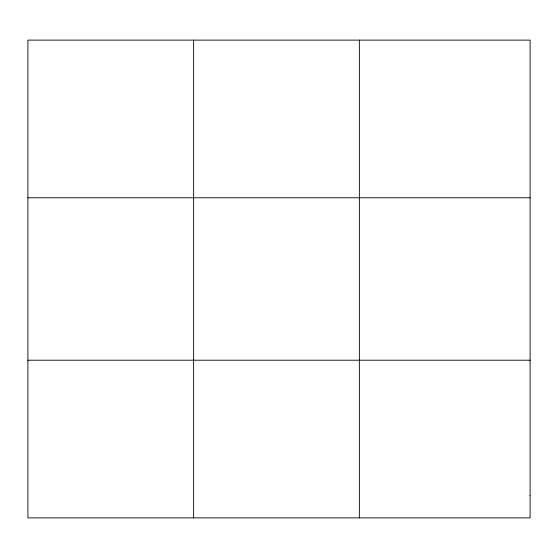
<?xml version="1.0" encoding="UTF-8"?>
<svg xmlns="http://www.w3.org/2000/svg" width="558" height="558" viewBox="0 0 558 558"><rect width="100%" height="100%" fill="white"/><g stroke="black" fill="none" stroke-linecap="round" stroke-linejoin="round"><path stroke-width="0.84" d="M193.626 517.88L193.626 40.12M359.352 517.88L359.352 40.12M27.9 197.783L530.1 197.783M27.9 360.217L530.1 360.217M530.1 495.351L530.1 517.88L27.9 517.88L27.9 40.12L530.1 40.12L530.1 495.351"/></g></svg>
